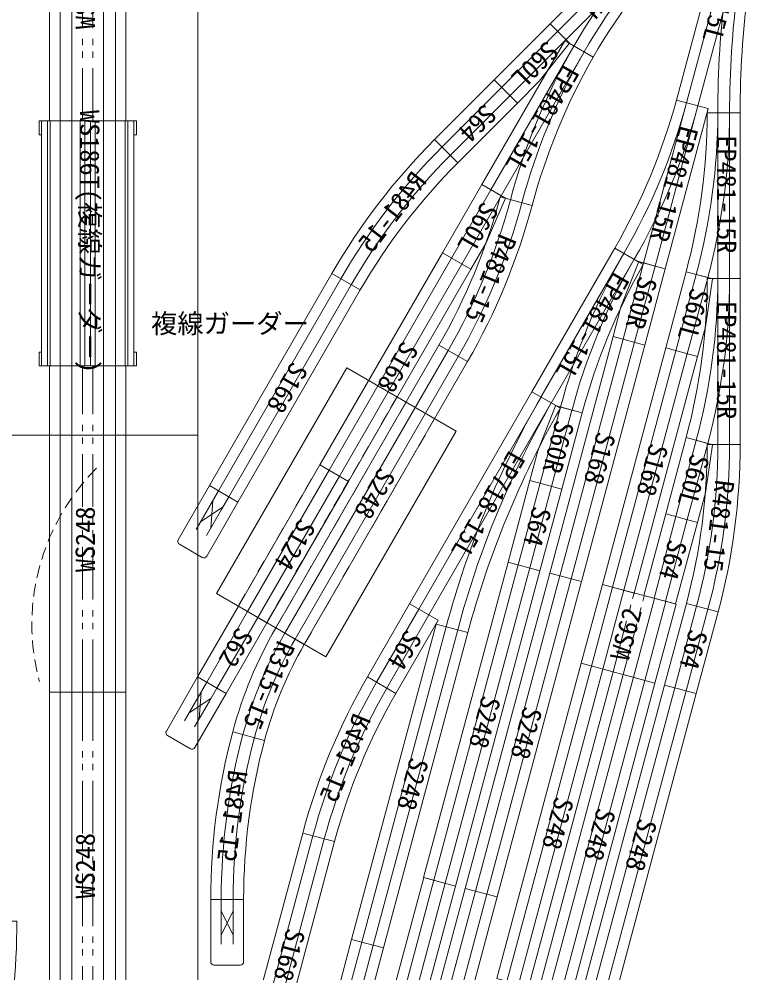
# Model space of a CAD drawing. Units: millimetres, scale not verified. Extents: x -3071 to 7470, y -7531 to 4357.
# Drawn here: x 4076 to 4634, y -2476 to -1751 of the extents above; entities that cross this region are included whole.
import ezdxf
from ezdxf.enums import TextEntityAlignment as Align

# ---------------------------------------------------------------- set-up
doc = ezdxf.new("R2010")
doc.units = ezdxf.units.MM
doc.header["$LTSCALE"] = 8
doc.linetypes.add('DASHED1', pattern=[1.8, 1.2, -0.6])
doc.linetypes.add('DOUBLE_CHAIN1', pattern=[8.8, 5, -1, 0.6, -0.6, 0.6, -1])
for name, color, linetype, lineweight in [('0-0', 7, 'Continuous', 9), ('0-6', 3, 'Continuous', 9), ('0-7', 4, 'Continuous', 9)]:
    doc.layers.add(name, color=color, linetype=linetype, lineweight=lineweight)
doc.styles.add('ＭＳ ゴシック', font='')
doc.styles.get('ＭＳ ゴシック').set_extended_font_data('MS Gothic')

# ---------------------------------------------------------------- blocks, each defined once
blk = doc.blocks.new('3人掛け机')
at = {"layer": '0-7', "color": 6}
blk.add_lwpolyline([(0, 0), (1804, 0), (1804, 455), (0, 455)], close=True, dxfattribs=at)
blk = doc.blocks.new('2人掛け机共通(1)')
at = {"layer": '0-7', "color": 6}
blk.add_lwpolyline([(0, 0), (1204, 0), (1204, 455), (0, 455)], close=True, dxfattribs=at)
blk = doc.blocks.new('N_TOMIX _ DC539・502-22.5')
at = {"layer": '0-0'}
for p, q in [((0, -8.75), (0, 64.25)), ((185.219, -45.592), (213.155, 21.851))]:
    blk.add_line(p, q, dxfattribs=at)
at = {"layer": '0-0', "color": 3}
for radius in [557, 484]:
    blk.add_arc((0, -492.75), radius, 67.5, 90, dxfattribs=at)
at = {"layer": '0-0'}
for radius in [548.25, 529.75, 511.25, 492.75]:
    blk.add_arc((0, -492.75), radius, 67.5, 90, dxfattribs=at)
at = {"layer": '0-0', "color": 2}
for radius in [543.5, 534.5, 506.5, 497.5]:
    blk.add_arc((0, -492.75), radius, 67.5, 90, dxfattribs=at)
at = {"layer": '0-0', "color": 3, "style": 'ＭＳ ゴシック'}
blk.add_text('DC539・502-22.5', height=14.66, rotation=348.75, dxfattribs=at).set_placement((24.419, 19.401), align=Align.BOTTOM_LEFT)
blk = doc.blocks.new('N_KATO _ EP718-15L')
at = {"layer": '0-0'}
for p, q in [((0, 25), (0, 0)), ((0, 0), (186, 0))]:
    blk.add_line(p, q, dxfattribs=at)
at = {"layer": '0-0', "color": 2}
for p, q in [((0, 17), (186, 17)), ((0, 8), (186, 8))]:
    blk.add_line(p, q, dxfattribs=at)
at = {"layer": '0-0'}
blk.add_lwpolyline([(182.765, 49.324), (189.235, 25.176), (186, 25), (186, 0)], dxfattribs=at)
blk.add_arc((-0.894, 730.499), 705.5, 270.07257, 285.08927, dxfattribs=at)
at = {"layer": '0-0', "color": 2}
for radius, start, end in [(713.5, 270.07176, 285.08827), (722.5, 270.07131, 285.08717)]:
    blk.add_arc((-0.894, 730.499), radius, start, end, dxfattribs=at)
at = {"layer": '0-6', "style": 'ＭＳ ゴシック'}
blk.add_text('EP718-15L', height=14.66, dxfattribs=at).set_placement((46.302, 2.647), align=Align.BOTTOM_LEFT)
blk = doc.blocks.new('N_KATO _ EP481-15R')
at = {"layer": '0-0'}
for p, q in [((0, 0), (0, 25)), ((0, 25), (126, 25)), ((126, 3.464), (126, 25)), ((126, 3.464), (120.765, -16.074))]:
    blk.add_line(p, q, dxfattribs=at)
at = {"layer": '0-0', "color": 2}
for p, q in [((0, 17), (126.172, 17)), ((0, 8), (126.172, 8))]:
    blk.add_line(p, q, dxfattribs=at)
for radius, start, end in [(485.5, 74.94939, 89.89256), (476.5, 74.94844, 89.89104)]:
    blk.add_arc((-0.906, -468.499), radius, start, end, dxfattribs=at)
at = {"layer": '0-0'}
blk.add_arc((-0.906, -468.499), 468.5, 74.94755, 89.88918, dxfattribs=at)
at = {"layer": '0-6', "style": 'ＭＳ ゴシック'}
blk.add_text('EP481-15R', height=14.66, dxfattribs=at).set_placement((17.11, 2.995), align=Align.BOTTOM_LEFT)
blk = doc.blocks.new('N_KATO _ S60L')
at = {"layer": '0-0'}
for p, q in [((60, 25), (36.693, 25)), ((60, 25), (60, 0)), ((60, 0), (0, 0))]:
    blk.add_line(p, q, dxfattribs=at)
at = {"layer": '0-0', "color": 2}
for p, q in [((0.172, 17), (60, 17)), ((0.172, 8), (60, 8))]:
    blk.add_line(p, q, dxfattribs=at)
at = {"layer": '0-0'}
blk.add_lwpolyline([(36.693, 25), (0, 20.874), (0, 0)], dxfattribs=at)
at = {"layer": '0-6', "style": 'ＭＳ ゴシック'}
blk.add_text('S60L', height=14.66, dxfattribs=at).set_placement((10.091, 2.273), align=Align.BOTTOM_LEFT)
blk = doc.blocks.new('N_KATO _ S60R')
at = {"layer": '0-0'}
for p, q in [((60, 0), (0, 0)), ((60, -25), (60, 0)), ((60, -25), (36.693, -25))]:
    blk.add_line(p, q, dxfattribs=at)
at = {"layer": '0-0', "color": 2}
for p, q in [((0.172, -8), (60, -8)), ((0.172, -17), (60, -17))]:
    blk.add_line(p, q, dxfattribs=at)
at = {"layer": '0-0'}
blk.add_lwpolyline([(36.693, -25), (0, -20.874), (0, 0)], dxfattribs=at)
at = {"layer": '0-6', "style": 'ＭＳ ゴシック'}
blk.add_text('S60R', height=14.66, dxfattribs=at).set_placement((9.873, -22.436), align=Align.BOTTOM_LEFT)
blk = doc.blocks.new('N_KATO _ R481-15')
at = {"layer": '0-0'}
for p, q in [((0, 25), (0, 0)), ((127.258, 8.246), (120.788, -15.902))]:
    blk.add_line(p, q, dxfattribs=at)
for radius, start, end in [(493.5, 75.02771, 89.97229), (468.5, 75.02918, 89.97082)]:
    blk.add_arc((-0.239, -468.5), radius, start, end, dxfattribs=at)
at = {"layer": '0-0', "color": 2}
for radius, start, end in [(485.5, 75.02816, 89.97184), (476.5, 75.02869, 89.97131)]:
    blk.add_arc((-0.239, -468.5), radius, start, end, dxfattribs=at)
at = {"layer": '0-6', "style": 'ＭＳ ゴシック'}
blk.add_text('R481-15', height=14.66, rotation=352.5, dxfattribs=at).set_placement((25.661, 1.866), align=Align.BOTTOM_LEFT)
blk = doc.blocks.new('N_KATO _ EP481-15L')
at = {"layer": '0-0'}
for p, q in [((126, 21.536), (120.765, 41.074)), ((0, 25), (0, 0)), ((126, 21.536), (126, 0)), ((0, 0), (126, 0))]:
    blk.add_line(p, q, dxfattribs=at)
at = {"layer": '0-0', "color": 2}
for p, q in [((0, 17), (126.172, 17)), ((0, 8), (126.172, 8))]:
    blk.add_line(p, q, dxfattribs=at)
at = {"layer": '0-0'}
blk.add_arc((-0.906, 493.499), 468.5, 270.11082, 285.05245, dxfattribs=at)
at = {"layer": '0-0', "color": 2}
for radius, start, end in [(476.5, 270.10896, 285.05156), (485.5, 270.10744, 285.05061)]:
    blk.add_arc((-0.906, 493.499), radius, start, end, dxfattribs=at)
at = {"layer": '0-6', "style": 'ＭＳ ゴシック'}
blk.add_text('EP481-15L', height=14.66, dxfattribs=at).set_placement((15.029, 3.272), align=Align.BOTTOM_LEFT)
blk = doc.blocks.new('N_KATO _ S248')
at = {"layer": '0-0'}
for p, q in [((0, 25), (248, 25)), ((0, 25), (0, 0)), ((248, 25), (248, 0)), ((0, 0), (248, 0))]:
    blk.add_line(p, q, dxfattribs=at)
at = {"layer": '0-0', "color": 2}
for p, q in [((0, 17), (248, 17)), ((0, 8), (248, 8))]:
    blk.add_line(p, q, dxfattribs=at)
at = {"layer": '0-6', "style": 'ＭＳ ゴシック'}
blk.add_text('S248', height=14.66, dxfattribs=at).set_placement((102.162, 2.673), align=Align.BOTTOM_LEFT)
blk = doc.blocks.new('N_KATO _ S168')
at = {"layer": '0-0'}
for p, q in [((0, 25), (0, 0)), ((0, 25), (186, 25)), ((186, 25), (186, 0)), ((0, 0), (186, 0))]:
    blk.add_line(p, q, dxfattribs=at)
at = {"layer": '0-0', "color": 2}
for p, q in [((0, 17), (186, 17)), ((0, 8), (186, 8))]:
    blk.add_line(p, q, dxfattribs=at)
at = {"layer": '0-6', "style": 'ＭＳ ゴシック'}
blk.add_text('S168', height=14.66, dxfattribs=at).set_placement((72.254, 2.564), align=Align.BOTTOM_LEFT)
blk = doc.blocks.new('N_KATO _ S64')
at = {"layer": '0-0'}
for p, q in [((0, 25), (0, 0)), ((0, 25), (64.158, 25)), ((64.158, 25), (64.158, 0)), ((0, 0), (64.158, 0))]:
    blk.add_line(p, q, dxfattribs=at)
at = {"layer": '0-0', "color": 2}
for p, q in [((0, 17), (64.158, 17)), ((0, 8), (64.158, 8))]:
    blk.add_line(p, q, dxfattribs=at)
at = {"layer": '0-6', "style": 'ＭＳ ゴシック'}
blk.add_text('S64', height=14.66, dxfattribs=at).set_placement((17.448, 2.782), align=Align.BOTTOM_LEFT)
blk = doc.blocks.new('N_KATO _ WS62(2)')
at = {"layer": '0-0'}
for p, q in [((0, 58), (0, 0)), ((0, 58), (62, 58)), ((62, 58), (62, 0)), ((0, 0), (62, 0))]:
    blk.add_line(p, q, dxfattribs=at)
at = {"layer": '0-0', "color": 2}
for p, q in [((0, 50), (62, 50)), ((0, 41), (62, 41)), ((0, 17), (62, 17)), ((0, 8), (62, 8))]:
    blk.add_line(p, q, dxfattribs=at)
at = {"layer": '0-0', "linetype": 'DOUBLE_CHAIN1'}
for p, q in [((0, 33), (62, 33)), ((0, 25), (62, 25))]:
    blk.add_line(p, q, dxfattribs=at)
at = {"layer": '0-6', "style": 'ＭＳ ゴシック'}
blk.add_text('WS62', height=14.66, dxfattribs=at).set_placement((10.472, 19.246), align=Align.BOTTOM_LEFT)
blk = doc.blocks.new('N_KATO _ S50B-C')
at = {"layer": '0-0'}
for p, q in [((0, 25), (0, 0)), ((0, 25), (47.5, 25)), ((50, 22.5), (50, 2.5)), ((0, 0), (47.5, 0))]:
    blk.add_line(p, q, dxfattribs=at)
at = {"layer": '0-0', "color": 2}
for p, q in [((0, 17), (11.332, 17)), ((8.706, 8), (27.294, 17)), ((27.294, 8), (8.706, 17)), ((11.332, 17), (34, 17)), ((0, 8), (34, 8))]:
    blk.add_line(p, q, dxfattribs=at)
at = {"layer": '0-0'}
for centre, start, end in [((47.5, 22.5), 0, 90), ((47.5, 2.5), 270, 0)]:
    blk.add_arc(centre, 2.5, start, end, dxfattribs=at)
blk = doc.blocks.new('N_KATO _ ストラクチャー _ レンガ複線機関庫')
at = {"layer": '0-6', "color": 4}
for p, q in [((0, -19), (0, 77)), ((0, 77), (198, 77)), ((198, -19), (198, 77)), ((0, -19), (198, -19))]:
    blk.add_line(p, q, dxfattribs=at)
at = {"layer": '0-6', "color": 4, "linetype": 'DASHED1'}
for p, q in [((198, 58), (0, 58)), ((198, 33), (0, 33)), ((198, 25), (0, 25)), ((198, 0), (0, 0))]:
    blk.add_line(p, q, dxfattribs=at)
blk = doc.blocks.new('N_KATO _ S124')
at = {"layer": '0-0'}
for p, q in [((0, 25), (0, 0)), ((0, 25), (124, 25)), ((124, 25), (124, 0)), ((0, 0), (124, 0))]:
    blk.add_line(p, q, dxfattribs=at)
at = {"layer": '0-0', "color": 2}
for p, q in [((0, 17), (124, 17)), ((0, 8), (124, 8))]:
    blk.add_line(p, q, dxfattribs=at)
at = {"layer": '0-6', "style": 'ＭＳ ゴシック'}
blk.add_text('S124', height=14.66, dxfattribs=at).set_placement((42.2, 2.345), align=Align.BOTTOM_LEFT)
blk = doc.blocks.new('N_KATO _ R315-15')
at = {"layer": '0-0'}
for p, q in [((78.293, 35.307), (84.763, 11.159)), ((0, 25), (0, 0))]:
    blk.add_line(p, q, dxfattribs=at)
for radius in [302.5, 327.5]:
    blk.add_arc((0, 327.5), radius, 270, 285, dxfattribs=at)
at = {"layer": '0-0', "color": 2}
for radius in [310.5, 319.5]:
    blk.add_arc((0, 327.5), radius, 270, 285, dxfattribs=at)
at = {"layer": '0-6', "style": 'ＭＳ ゴシック'}
blk.add_text('R315-15', height=14.66, rotation=7.5, dxfattribs=at).set_placement((7.279, 1.206), align=Align.BOTTOM_LEFT)
blk = doc.blocks.new('N_KATO _ S62')
at = {"layer": '0-0'}
for p, q in [((0, 25), (0, 0)), ((0, 25), (62, 25)), ((62, 25), (62, 0)), ((0, 0), (62, 0))]:
    blk.add_line(p, q, dxfattribs=at)
at = {"layer": '0-0', "color": 2}
for p, q in [((0, 17), (62, 17)), ((0, 8), (62, 8))]:
    blk.add_line(p, q, dxfattribs=at)
at = {"layer": '0-6', "style": 'ＭＳ ゴシック'}
blk.add_text('S62', height=14.66, dxfattribs=at).set_placement((13.202, 2.564), align=Align.BOTTOM_LEFT)
blk = doc.blocks.new('N_KATO _ WS186(1)')
at = {"layer": '0-0'}
for p, q in [((0, 58), (0, 0)), ((0, 58), (186, 58)), ((186, 58), (186, 0)), ((0, 0), (186, 0))]:
    blk.add_line(p, q, dxfattribs=at)
at = {"layer": '0-0', "color": 2}
for p, q in [((0, 50), (186, 50)), ((0, 41), (186, 41)), ((0, 17), (186, 17)), ((0, 8), (186, 8))]:
    blk.add_line(p, q, dxfattribs=at)
at = {"layer": '0-0', "linetype": 'DOUBLE_CHAIN1'}
for p, q in [((0, 33), (186, 33)), ((0, 25), (186, 25))]:
    blk.add_line(p, q, dxfattribs=at)
at = {"layer": '0-6', "style": 'ＭＳ ゴシック'}
blk.add_text('WS186', height=14.66, dxfattribs=at).set_placement((69.743, 19.173), align=Align.BOTTOM_LEFT)
blk = doc.blocks.new('N_KATO _\u3000WS186T(複線ガーダー)')
at = {"layer": '0-0'}
for p, q in [((0, 66), (10.5, 66)), ((0, 66), (0, 64)), ((10.5, 64), (10.5, 66)), ((175.5, 66), (186, 66)), ((175.5, 64), (175.5, 66)), ((186, 64), (186, 66)), ((0, 57.55), (186, 57.55)), ((0, 34.75), (0, 57.55)), ((186, 34.75), (186, 57.55)), ((0, 34.75), (186, 34.75)), ((0, 23.25), (186, 23.25)), ((0, 0.45), (0, 23.25)), ((186, 0.45), (186, 23.25)), ((0, 0.45), (186, 0.45)), ((0, -8), (0, -6)), ((10.5, -8), (10.5, -6)), ((175.5, -8), (175.5, -6)), ((186, -8), (186, -6)), ((0, -8), (10.5, -8)), ((175.5, -8), (186, -8))]:
    blk.add_line(p, q, dxfattribs=at)
at = {"layer": '0-0', "color": 4}
for p, q in [((0, 64), (186, 64)), ((0, 57.55), (0, 64)), ((0, 59.5), (186, 59.5)), ((186, 57.55), (186, 64)), ((0, 23.25), (0, 34.75)), ((0, 31.25), (186, 31.25)), ((186, 23.25), (186, 34.75)), ((0, 26.75), (186, 26.75)), ((0, 0.45), (0, -6)), ((186, -6), (186, 0.45)), ((0, -1.5), (186, -1.5)), ((0, -6), (186, -6))]:
    blk.add_line(p, q, dxfattribs=at)
at = {"layer": '0-0', "color": 2}
for p, q in [((0, 50), (186, 50)), ((0, 41), (186, 41)), ((0, 17), (186, 17)), ((0, 8), (186, 8))]:
    blk.add_line(p, q, dxfattribs=at)
at = {"layer": '0-6', "style": 'ＭＳ ゴシック'}
blk.add_text('WS186T(複線ガーダー)', height=14.66, dxfattribs=at).set_placement((-8.33, 18.84), align=Align.BOTTOM_LEFT)
blk = doc.blocks.new('N_KATO _ WS248(1)')
at = {"layer": '0-0'}
for p, q in [((0, 58), (0, 0)), ((0, 58), (248, 58)), ((248, 58), (248, 0)), ((0, 0), (248, 0))]:
    blk.add_line(p, q, dxfattribs=at)
at = {"layer": '0-0', "color": 2}
for p, q in [((0, 50), (248, 50)), ((0, 41), (248, 41)), ((0, 17), (248, 17)), ((0, 8), (248, 8))]:
    blk.add_line(p, q, dxfattribs=at)
at = {"layer": '0-0', "linetype": 'DOUBLE_CHAIN1'}
for p, q in [((0, 33), (248, 33)), ((0, 25), (248, 25))]:
    blk.add_line(p, q, dxfattribs=at)
at = {"layer": '0-6', "style": 'ＭＳ ゴシック'}
blk.add_text('WS248', height=14.66, dxfattribs=at).set_placement((91.243, 19.173), align=Align.BOTTOM_LEFT)

msp = doc.modelspace()

# ---------------------------------------------------------------- linework, layer by layer
at = {"layer": '0-6', "color": 4, "linetype": 'DASHED1'}
msp.add_arc((4253.138, -2210.976), 167.75, 135, 195, dxfattribs=at)
msp.add_arc((4253.138, -2210.976), 167.75, 135, 195, dxfattribs=at)

# ---------------------------------------------------------------- block references
at = {"layer": '0-0', "yscale": -1, "rotation": 67.5}
msp.add_blockref('N_TOMIX _ DC539・502-22.5', (3972.222, -2625.045), dxfattribs=at)
at = {"layer": '0-6'}
for name, p, rotation in [('N_KATO _ EP718-15L', (4623.345, -1632.936), 255), ('N_KATO _ WS186(1)', (4156.809, -1828.509), 90), ('N_KATO _ EP481-15L', (4568.347, -1665.661), 225), ('N_KATO _ S60L', (4479.252, -1754.757), 225), ('N_KATO _ EP481-15L', (4490.347, -1767.599), 240), ('N_KATO _ S64', (4436.825, -1797.183), 225), ('N_KATO _ EP481-15R', (4575.205, -1812.598), 255), ('N_KATO _\u3000WS186T(複線ガーダー)', (4098.809, -1828.509), 270), ('N_KATO _ EP481-15R', (4598.685, -1822.239), 270), ('N_KATO _ R481-15', (4441.387, -1886.251), 255), ('N_KATO _ S60L', (4427.347, -1876.718), 240), ('N_KATO _ EP481-15L', (4528.422, -1925.087), 240), ('N_KATO _ S168', (4397.347, -1928.679), 240), ('N_KATO _ S60R', (4566.741, -1940.775), 255), ('N_KATO _ S168', (4313.32, -1944.381), 240), ('N_KATO _ S60L', (4582.611, -1943.004), 255), ('N_KATO _ EP481-15R', (4598.685, -1948.239), 270), ('N_KATO _ S168', (4527.064, -1992.26), 255), ('N_KATO _ S248', (4394.765, -1998.807), 240), ('N_KATO _ S168', (4567.082, -2000.959), 255), ('N_KATO _ WS248(1)', (4156.809, -2262.509), 90), ('N_KATO _ ストラクチャー _ レンガ複線機関庫', (4292.416, -2226.081), 60), ('N_KATO _ EP718-15L', (4465.422, -2034.206), 240), ('N_KATO _ S60R', (4503.611, -2050.21), 255), ('N_KATO _ S60L', (4582.611, -2069.004), 255), ('N_KATO _ R481-15', (4598.685, -2074.239), 270), ('N_KATO _ S124', (4304.347, -2089.76), 240), ('N_KATO _ S50B-C', (4220.32, -2105.462), 240), ('N_KATO _ S64', (4463.933, -2101.695), 255), ('N_KATO _ S64', (4567.082, -2126.959), 255), ('N_KATO _ S248', (4447.328, -2163.667), 255), ('N_KATO _ S248', (4478.924, -2171.922), 255), ('N_KATO _ WS62(2)', (4558.919, -2255.52), 75), ('N_KATO _ S64', (4372.422, -2195.287), 240), ('N_KATO _ S64', (4582.783, -2195.026), 255), ('N_KATO _ S62', (4242.347, -2197.147), 240), ('N_KATO _ R315-15', (4270.765, -2213.581), 240), ('N_KATO _ S248', (4392.607, -2210.677), 255), ('N_KATO _ S248', (4502.895, -2240.509), 255), ('N_KATO _ S50B-C', (4211.347, -2250.841), 240), ('N_KATO _ S248', (4534.77, -2249.05), 255), ('N_KATO _ S248', (4566.178, -2256.998), 255), ('N_KATO _ WS248(1)', (4156.809, -2510.509), 90), ('N_KATO _ S168', (4291.223, -2369.435), 255), ('N_KATO _ S248', (4383.141, -2403.216), 255), ('N_KATO _ S248', (4414.737, -2411.472), 255), ('N_KATO _ S50B-C', (4221.294, -2419.826), 270), ('N_KATO _ S168', (4328.42, -2450.227), 255)]:
    msp.add_blockref(name, p, dxfattribs=dict(at, rotation=rotation))
at = {"layer": '0-6', "yscale": -1}
for p, rotation in [((4409.136, -1860.227), 225), ((4361.994, -2263.35), 240), ((4262.196, -2299.038), 255)]:
    msp.add_blockref('N_KATO _ R481-15', p, dxfattribs=dict(at, rotation=rotation))
at = {"layer": '0-7'}
for name, p, rotation in [('2人掛け机共通(1)', (3756.481, -863.074), 270), ('3人掛け机', (4666.481, -2667.074), 90), ('2人掛け机共通(1)', (4211.481, -3271.074), 90)]:
    msp.add_blockref(name, p, dxfattribs=dict(at, rotation=rotation))

# ---------------------------------------------------------------- texts
at = {"layer": '0-6', "style": 'ＭＳ ゴシック'}
msp.add_text('複線ガーダー', height=14.66, dxfattribs=at).set_placement((4175.932, -1994.089), align=Align.BOTTOM_LEFT)

doc.saveas('drawing.dxf')
